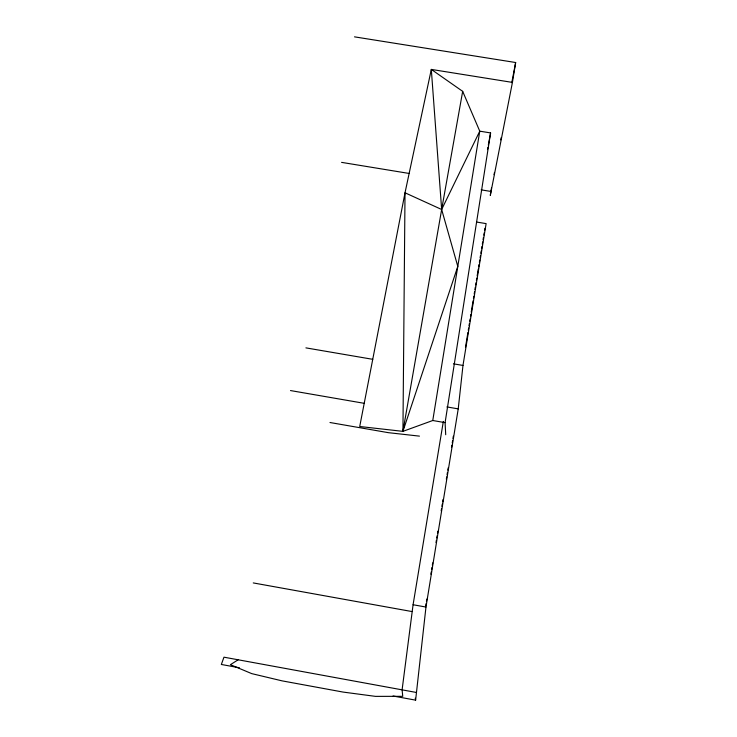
<?xml version="1.0" encoding="UTF-8"?>
<svg xmlns="http://www.w3.org/2000/svg" width="737" height="737" viewBox="0 0 737 737"><rect width="100%" height="100%" fill="white"/><g stroke="black" fill="none" stroke-linecap="round" stroke-linejoin="round"><path stroke-width="1.11" d="M445.71 434.738L445.093 422.642L432.766 420.505L402.936 431.357L457.797 266.407L441.656 209.492L405.018 192.79L359.72 426.511L402.936 431.357L405.018 192.79L431.311 69.416L512.427 82.406L515.66 62.525L354.506 36.85M393.033 696.004L415.622 700.15L425.968 607.058L458.23 408.878L462.983 365.451L486.125 223.615L476.802 222.077M443.342 421.435L413.079 604.736L402.098 689.85L402.743 696.327L375.492 696.373L343.083 692.071L282.078 680.859L251.741 673.627L230.423 664.691L238.152 659.781M445.093 422.642L490.593 132.927L479.759 131.168L462.67 91.351L431.311 69.416L441.656 209.492L402.936 431.357M432.766 420.505L479.759 131.168L441.656 209.492L462.67 91.351M465.508 347.256L467.912 332.534M468.281 330.268L468.649 328.002M469.018 325.736L469.395 323.469M469.764 321.203L470.132 318.946M470.501 316.68L470.869 314.413M471.238 312.147L473.09 300.816M473.458 298.549L473.827 296.292M474.204 294.026L474.573 291.76M474.941 289.494L475.31 287.227M475.678 284.961L476.047 282.695M476.415 280.428L476.793 278.162M477.161 275.896L478.267 269.106M478.635 266.84L479.013 264.574M479.382 262.308L479.75 260.041M480.119 257.775L480.487 255.509M480.856 253.242L481.224 250.976M481.602 248.719L481.97 246.453M482.339 244.187L482.707 241.92M483.076 239.654L483.444 237.388M483.822 235.121L484.191 232.855M484.559 230.589L484.928 228.323M491.505 188.046L490.298 195.416L512.427 82.406M425.71 605.878L426.078 603.612M426.447 601.346L426.815 599.089M430.869 574.197L431.237 571.94M431.606 569.673L431.974 567.407M432.343 565.15L432.711 562.884M436.028 542.524L436.396 540.258M436.765 538.001L437.133 535.735M437.502 533.468L437.87 531.211M441.187 510.842L441.555 508.585M441.924 506.319L442.292 504.062M442.661 501.796L443.029 499.529M446.346 479.17L446.714 476.903M447.083 474.646L447.451 472.38M447.82 470.123L448.188 467.857M451.505 447.497L451.873 445.231M452.242 442.965L452.61 440.708M452.979 438.441L453.347 436.184M487.489 149.611L487.903 147.391M488.318 145.161L490.593 132.927M494.048 174.66L494.481 172.421M500.745 139.901L501.178 137.653M511.764 82.71L515.66 62.525M419.454 436.129L388.371 432.674L329.973 422.513M341.581 162.37L409.293 173.481M481.169 189.851L491.367 191.519M453.421 363.82L462.983 365.451M305.91 347.873L372.729 359.315M446.898 406.925L458.23 408.878M290.489 390.564L364.225 403.323M413.079 604.736L425.968 607.058M253.252 582.921L412.029 611.563M416.469 692.485L223.965 657.183L221.34 664.47L239.414 667.786M415.244 698.179L415.622 700.15"/></g></svg>
